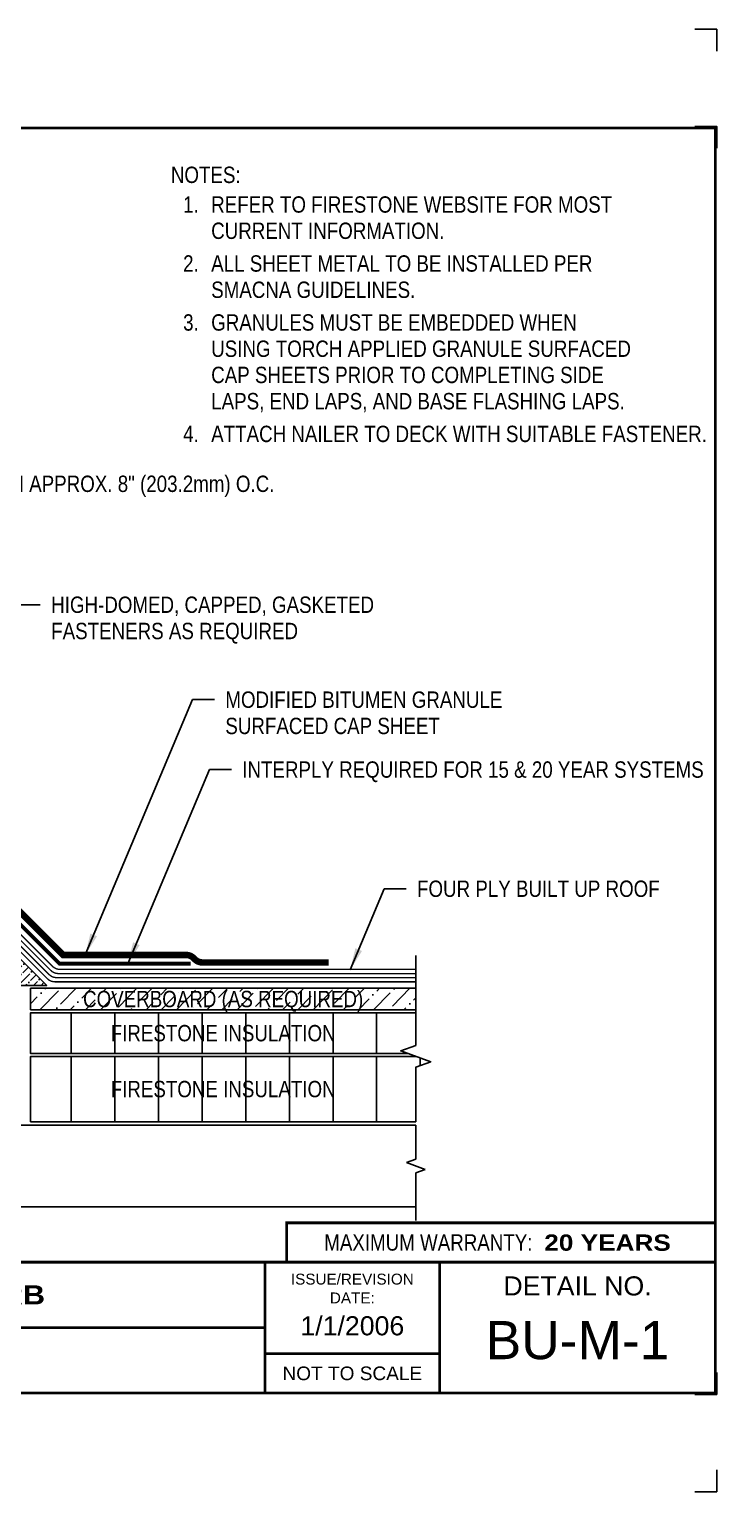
# Model space of a CAD drawing. Header units: inches. Extents: x -578 to -558, y -132.8 to -116.
# Drawn here: x -565.84 to -557.97, y -132.78 to -116.02 of the extents above; entities that cross this region are included whole.
import ezdxf
from ezdxf.enums import TextEntityAlignment as Align

# ---------------------------------------------------------------- set-up
doc = ezdxf.new("R2010")
doc.units = ezdxf.units.IN
doc.header["$MEASUREMENT"] = 0
doc.layers.get('0').update_dxf_attribs({"linetype": 'CONTINUOUS'})
doc.layers.get('DEFPOINTS').update_dxf_attribs({"linetype": 'CONTINUOUS'})
for name, color, linetype in [('FSBP-ANNO-LABEL', 7, 'CONTINUOUS'), ('FSBP-ANNO-NOTE', 7, 'CONTINUOUS'), ('FSBP-COVERBOARD_CANT', 46, 'CONTINUOUS'), ('FSBP-INSULATION', 7, 'CONTINUOUS'), ('FSBP-MEMBRANE', 7, 'CONTINUOUS'), ('FSBP-SUBSTRATE-GENERIC', 9, 'CONTINUOUS'), ('FSBP-TTLB', 7, 'CONTINUOUS'), ('FSBP-TTLB-BORDER', 7, 'CONTINUOUS'), ('FSBP-TTLB-TEXT', 7, 'CONTINUOUS')]:
    doc.layers.add(name, color=color, linetype=linetype)
doc.styles.add('ARIAL', font='ARIAL.TTF')
doc.styles.add('ARIAL_BOLD', font='ariblk.TTF')
doc.styles.add('ARIAL_NAR', font='ARIALN.TTF')
doc.dimstyles.new('FSBP-LEADER', dxfattribs={"dimtxt": 0.1875, "dimasz": 0.25, "dimexe": 0.0625, "dimexo": 0.125, "dimgap": 0.125, "dimtad": 0, "dimtih": 1, "dimtoh": 1, "dimdec": 4, "dimzin": 0, "dimdsep": 46, "dimlunit": 4, "dimtxsty": 'ARIAL_NAR', "dimcen": 0.09375, "dimclrd": 256, "dimclre": 256, "dimclrt": 256, "dimadec": 0, "dimazin": 0, "dimtfac": 1, "dimtdec": 4, "dimtofl": 0, "dimtmove": 0, "dimatfit": 3, "dimfxl": 0, "dimtolj": 1, "dimtzin": 0, "dimlwd": -1, "dimlwe": -1, "dimarcsym": 0})

# ---------------------------------------------------------------- blocks, each defined once
blk = doc.blocks.new('TTLB-ASPHALT_1')
blk.add_line((16.841, 0), (20, 0))
at = {"layer": 'DEFPOINTS', "linetype": 'Continuous', "ltscale": 1.75}
for points in [[(20.016, 13.881), (20.016, 14.131), (19.766, 14.131)], [(20.016, -2.381), (20.016, -2.631), (19.766, -2.631)]]:
    blk.add_lwpolyline(points, dxfattribs=at)
at = {"layer": 'DEFPOINTS', "color": 1}
for points in [[(20.016, 12.766), (20.016, 13.016), (19.766, 13.016)], [(20.016, -1.266), (20.016, -1.516), (19.766, -1.516)]]:
    blk.add_lwpolyline(points, dxfattribs=at)
at = {"layer": 'FSBP-TTLB', "const_width": 0.0312}
blk.add_lwpolyline([(15.09, 0), (20, 0), (20, 0.451), (15.09, 0.451)], close=True, dxfattribs=at)
for points in [[(0, 0), (0, -1.5), (20, -1.5), (20, 0), (0, 0)], [(14.84, 0), (14.84, -1.5)], [(16.841, 0), (16.841, -1.5)], [(20, 0), (20, -1.5)], [(4.825, -0.75), (14.84, -0.75)], [(14.84, -1.049), (16.841, -1.049)]]:
    blk.add_lwpolyline(points, dxfattribs=at)
at = {"layer": 'FSBP-TTLB-BORDER', "const_width": 0.0312}
blk.add_lwpolyline([(20, 0), (20, 13), (0, 13), (0, 0)], dxfattribs=at)
at = {"layer": 'FSBP-TTLB-TEXT', "style": 'ARIAL_NAR'}
blk.add_text('MAXIMUM WARRANTY:', height=0.1875, dxfattribs=at).set_placement((17.905, 0.226), align=Align.MIDDLE_RIGHT)
at = {"layer": 'FSBP-TTLB-TEXT', "style": 'ARIAL_BOLD'}
blk.add_text('20 YEARS', height=0.1875, dxfattribs=at).set_placement((18.04, 0.224), align=Align.MIDDLE_LEFT)
at = {"layer": 'FSBP-TTLB-TEXT', "style": 'ARIAL'}
for s, height, p in [('ISSUE/REVISION', 0.125, (15.841, -0.194)), ('DETAIL NO.', 0.2188, (18.421, -0.272)), ('DATE:', 0.125, (15.841, -0.41)), ('NOT TO SCALE', 0.15625, (15.841, -1.274))]:
    blk.add_text(s, height=height, dxfattribs=at).set_placement(p, align=Align.MIDDLE_CENTER)
at = {"layer": 'FSBP-TTLB-TEXT'}
for tag, height, style, p in [('DETAIL_DESCP_LINE_1', 0.219, 'ARIAL_BOLD', (9.833, -0.375)), ('ISSUE_REV_DATE', 0.219, 'ARIAL', (15.841, -0.728)), ('DETAIL_NUMBER', 0.438, 'ARIAL', (18.421, -0.893))]:
    blk.add_attdef(tag, text='', height=height, dxfattribs=dict(at, style=style)).set_placement(p, align=Align.MIDDLE_CENTER)
at = {"layer": 'FSBP-TTLB-TEXT', "style": 'ARIAL'}
blk.add_attdef('ACCPT_SYSTEMS', text='', height=0.219, dxfattribs=at).set_placement((11.494, -1.125), align=Align.MIDDLE_LEFT)

msp = doc.modelspace()

# ---------------------------------------------------------------- hatches: boundary and pattern name
at = {"layer": 'FSBP-COVERBOARD_CANT'}
h = msp.add_hatch(dxfattribs=at)
h.set_pattern_fill('ANSI36', color=256, scale=0.5, style=0)
h.set_pattern_definition([(45, (-680.964475, -90.825585), (0.03314563, 0.121533978), [0.15625, -0.03125, 0, -0.03125])])
h.paths.add_polyline_path([(-567.057, -125.564), (-567.057, -126.689), (-566.768, -126.978), (-565.643, -126.978)])
h = msp.add_hatch(dxfattribs=at)
h.set_pattern_fill('ANSI36', color=256, angle=1, style=0)
h.set_pattern_definition([(46, (-540.86367, 81.66523), (0.06203904, 0.24418788), [0.3125, -0.0625, 0, -0.0625])])
h.paths.add_polyline_path([(-570.663, -127.009), (-575.077, -127.009), (-575.077, -127.259), (-570.663, -127.259)])
h.paths.add_polyline_path([(-561.415, -127.009), (-565.829, -127.009), (-565.829, -127.259), (-561.415, -127.259)])
h.paths.add_polyline_path([(-574.535, -127.345), (-571.202, -127.345), (-571.202, -126.976), (-574.535, -126.976)], flags=9)
h.paths.add_polyline_path([(-565.288, -127.345), (-561.956, -127.345), (-561.956, -126.976), (-565.288, -126.976)], flags=9)
at = {"layer": 'FSBP-INSULATION'}
h = msp.add_hatch(dxfattribs=at)
h.set_pattern_fill('LINE', color=256, scale=4, angle=90, style=0)
h.set_pattern_definition([(90, (-540.86367, 81.66523), (-0.5, 3e-17), [])])
h.paths.add_polyline_path([(-570.663, -127.791), (-575.077, -127.791), (-574.905, -127.853), (-575.077, -127.916), (-575.077, -128.541), (-570.663, -128.541)])
h.paths.add_polyline_path([(-570.663, -127.291), (-575.077, -127.291), (-575.077, -127.666), (-575.248, -127.728), (-575.162, -127.759), (-570.663, -127.759)])
h.paths.add_polyline_path([(-561.415, -127.291), (-565.829, -127.291), (-565.829, -127.759), (-561.501, -127.759), (-561.587, -127.728), (-561.415, -127.666)])
h.paths.add_polyline_path([(-561.415, -127.916), (-561.243, -127.853), (-561.415, -127.791), (-565.829, -127.791), (-565.829, -128.541), (-561.415, -128.541)])
h.paths.add_polyline_path([(-574.207, -128.311), (-571.532, -128.311), (-571.532, -128.02), (-574.207, -128.02)], flags=24)
h.paths.add_polyline_path([(-574.207, -127.67), (-571.532, -127.67), (-571.532, -127.379), (-574.207, -127.379)], flags=24)
h.paths.add_polyline_path([(-564.959, -127.67), (-562.285, -127.67), (-562.285, -127.379), (-564.959, -127.379)], flags=24)
h.paths.add_polyline_path([(-564.959, -128.311), (-562.285, -128.311), (-562.285, -128.02), (-564.959, -128.02)], flags=24)

# ---------------------------------------------------------------- linework, layer by layer
at = {"layer": 'FSBP-COVERBOARD_CANT'}
for p, q in [((-565.829, -127.009), (-565.829, -127.259)), ((-565.829, -127.009), (-561.415, -127.009)), ((-565.829, -127.259), (-561.415, -127.259))]:
    msp.add_line(p, q, dxfattribs=at)
msp.add_lwpolyline([(-567.057, -126.689), (-566.768, -126.978), (-565.643, -126.978), (-567.057, -125.564)], close=True, dxfattribs=at)
at = {"layer": 'FSBP-INSULATION', "linetype": 'Continuous'}
msp.add_lwpolyline([(-561.415, -128.541), (-561.415, -127.916), (-561.243, -127.853), (-561.587, -127.728), (-561.415, -127.666), (-561.415, -126.634)], dxfattribs=at)
at = {"layer": 'FSBP-INSULATION'}
for points in [[(-561.415, -127.291), (-565.829, -127.291), (-565.829, -127.759), (-561.501, -127.759)], [(-561.415, -127.791), (-565.829, -127.791), (-565.829, -128.541), (-561.415, -128.541)]]:
    msp.add_lwpolyline(points, dxfattribs=at)
at = {"layer": 'FSBP-MEMBRANE', "const_width": 0.045}
msp.add_lwpolyline([(-567.001, -122.656), (-567.001, -125.225), (-565.496, -126.73), (-563.996, -126.73)], dxfattribs=at)
at = {"layer": 'FSBP-MEMBRANE'}
for points, const_width in [([(-566.9, -122.656), (-566.9, -125.183), (-565.454, -126.629), (-564.048, -126.629, -0.198912), (-563.959, -126.666), (-563.947, -126.678, 0.198912), (-563.858, -126.715), (-562.415, -126.715)], 0.075), ([(-561.415, -126.795), (-565.489, -126.795, -0.198912), (-565.578, -126.758), (-567.057, -125.279)], 0.0156), ([(-561.415, -126.842), (-565.509, -126.842, -0.198912), (-565.597, -126.806), (-567.057, -125.346)], 0.0156), ([(-561.415, -126.889), (-565.528, -126.889, -0.198912), (-565.617, -126.852), (-567.057, -125.412)], 0.0156), ([(-561.415, -126.937), (-565.548, -126.937, -0.198912), (-565.637, -126.9), (-567.057, -125.48)], 0.0156)]:
    msp.add_lwpolyline(points, format="xyb", dxfattribs=dict(at, const_width=const_width))
at = {"layer": 'FSBP-SUBSTRATE-GENERIC'}
for p, q in [((-575.077, -128.58), (-561.415, -128.58)), ((-561.415, -128.97), (-561.415, -128.58)), ((-561.522, -129.009), (-561.415, -128.97)), ((-561.308, -129.087), (-561.522, -129.009)), ((-561.415, -129.127), (-561.308, -129.087)), ((-561.415, -129.673), (-561.415, -129.127)), ((-575.077, -129.517), (-561.415, -129.517))]:
    msp.add_line(p, q, dxfattribs=at)

# ---------------------------------------------------------------- block references
ref = msp.add_blockref('TTLB-ASPHALT_1', (-577.983, -130.15))
ref.add_attrib('DETAIL_DESCP_LINE_1', 'EQUIPMENT SUPPORT CURB', dxfattribs={"layer": 'FSBP-TTLB-TEXT', "height": 0.21875, "style": 'ARIAL_BOLD'}).set_placement((-568.15, -130.525), align=Align.MIDDLE_CENTER)
ref.add_attrib('ISSUE_REV_DATE', '1/1/2006', dxfattribs={"layer": 'FSBP-TTLB-TEXT', "height": 0.2188, "style": 'ARIAL'}).set_placement((-562.142, -130.879), align=Align.MIDDLE_CENTER)
ref.add_attrib('DETAIL_NUMBER', 'BU-M-1', dxfattribs={"layer": 'FSBP-TTLB-TEXT', "height": 0.4375, "style": 'ARIAL'}).set_placement((-559.562, -131.043), align=Align.MIDDLE_CENTER)

# ---------------------------------------------------------------- texts
at = {"layer": 'FSBP-ANNO-LABEL', "style": 'ARIAL_NAR'}
for s, p in [('FASTEN APPROX. 8" (203.2mm) O.C.', (-566.751, -121.229)), ('HIGH-DOMED, CAPPED, GASKETED', (-565.592, -122.615)), ('FASTENERS AS REQUIRED', (-565.592, -122.916)), ('MODIFIED BITUMEN GRANULE', (-563.597, -123.703)), ('SURFACED CAP SHEET', (-563.597, -124.004)), ('INTERPLY REQUIRED FOR 15 & 20 YEAR SYSTEMS', (-563.403, -124.504)), ('FOUR PLY BUILT UP ROOF', (-561.401, -125.87))]:
    msp.add_text(s, height=0.1875, dxfattribs=at).set_placement(p, align=Align.MIDDLE_LEFT)
for p in [(-563.622, -127.525), (-563.622, -128.166)]:
    msp.add_text('FIRESTONE INSULATION', height=0.1875, dxfattribs=at).set_placement(p, align=Align.MIDDLE_CENTER)
at = {"layer": 'FSBP-ANNO-NOTE', "style": 'ARIAL_NAR'}
for s, p in [('NOTES:', (-564.221, -117.688)), ('REFER TO FIRESTONE WEBSITE FOR MOST', (-563.759, -118.028)), ('CURRENT INFORMATION.', (-563.759, -118.329)), ('ALL SHEET METAL TO BE INSTALLED PER', (-563.759, -118.704)), ('SMACNA GUIDELINES.', (-563.759, -119.005)), ('GRANULES MUST BE EMBEDDED WHEN', (-563.759, -119.38)), ('USING TORCH APPLIED GRANULE SURFACED ', (-563.759, -119.681)), ('CAP SHEETS PRIOR TO COMPLETING SIDE', (-563.759, -119.981)), ('LAPS, END LAPS, AND BASE FLASHING LAPS.', (-563.759, -120.282)), ('ATTACH NAILER TO DECK WITH SUITABLE FASTENER.', (-563.759, -120.657))]:
    msp.add_text(s, height=0.1875, dxfattribs=at).set_placement(p, align=Align.MIDDLE_LEFT)
for s, p in [('1.', (-563.991, -118.028)), ('2.', (-563.991, -118.704)), ('3.', (-563.991, -119.38)), ('4.', (-563.991, -120.657))]:
    msp.add_text(s, height=0.1875, dxfattribs=at).set_placement(p, align=Align.MIDDLE_CENTER)
at = {"layer": 'FSBP-COVERBOARD_CANT', "style": 'ARIAL_NAR'}
msp.add_text('COVERBOARD (AS REQUIRED)', height=0.1875, dxfattribs=at).set_placement((-563.622, -127.134), align=Align.MIDDLE_CENTER)

# ---------------------------------------------------------------- leaders
at = {"layer": 'FSBP-ANNO-LABEL'}
for points in [[(-566.692, -122.615), (-565.717, -122.615)], [(-565.202, -126.629), (-563.972, -123.703), (-563.722, -123.703)], [(-564.713, -126.73), (-563.778, -124.504), (-563.528, -124.504)], [(-562.166, -126.798), (-561.776, -125.87), (-561.526, -125.87)]]:
    msp.add_leader(points, dimstyle='FSBP-LEADER', dxfattribs=at)

doc.saveas('drawing.dxf')
